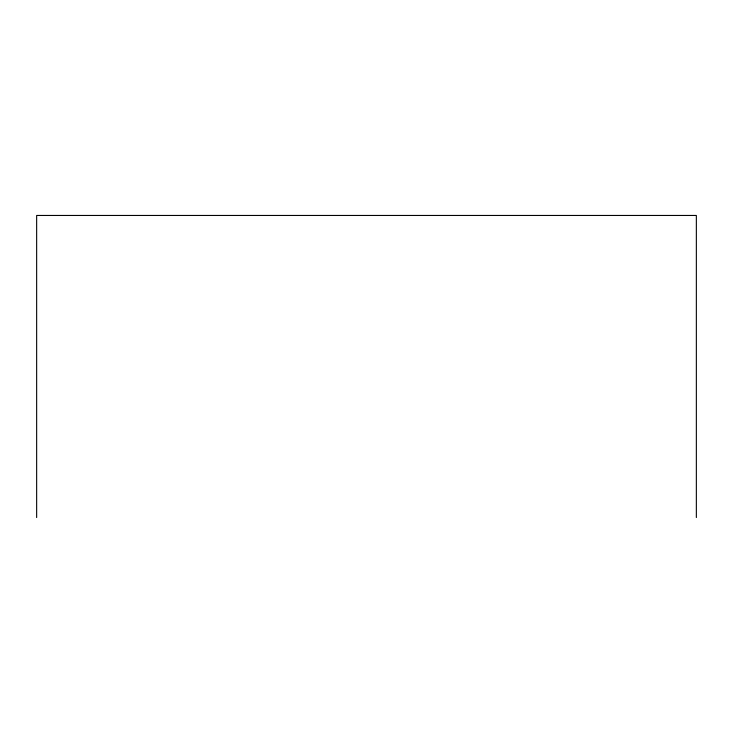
<?xml version="1.0" encoding="UTF-8"?>
<svg xmlns="http://www.w3.org/2000/svg" width="733" height="733" viewBox="0 0 733 733"><rect width="100%" height="100%" fill="white"/><g stroke="black" fill="none" stroke-linecap="round" stroke-linejoin="round"><path stroke-width="1.1" d="M696.35 517.544L696.35 215.456L36.65 215.456L36.65 517.544"/></g></svg>
